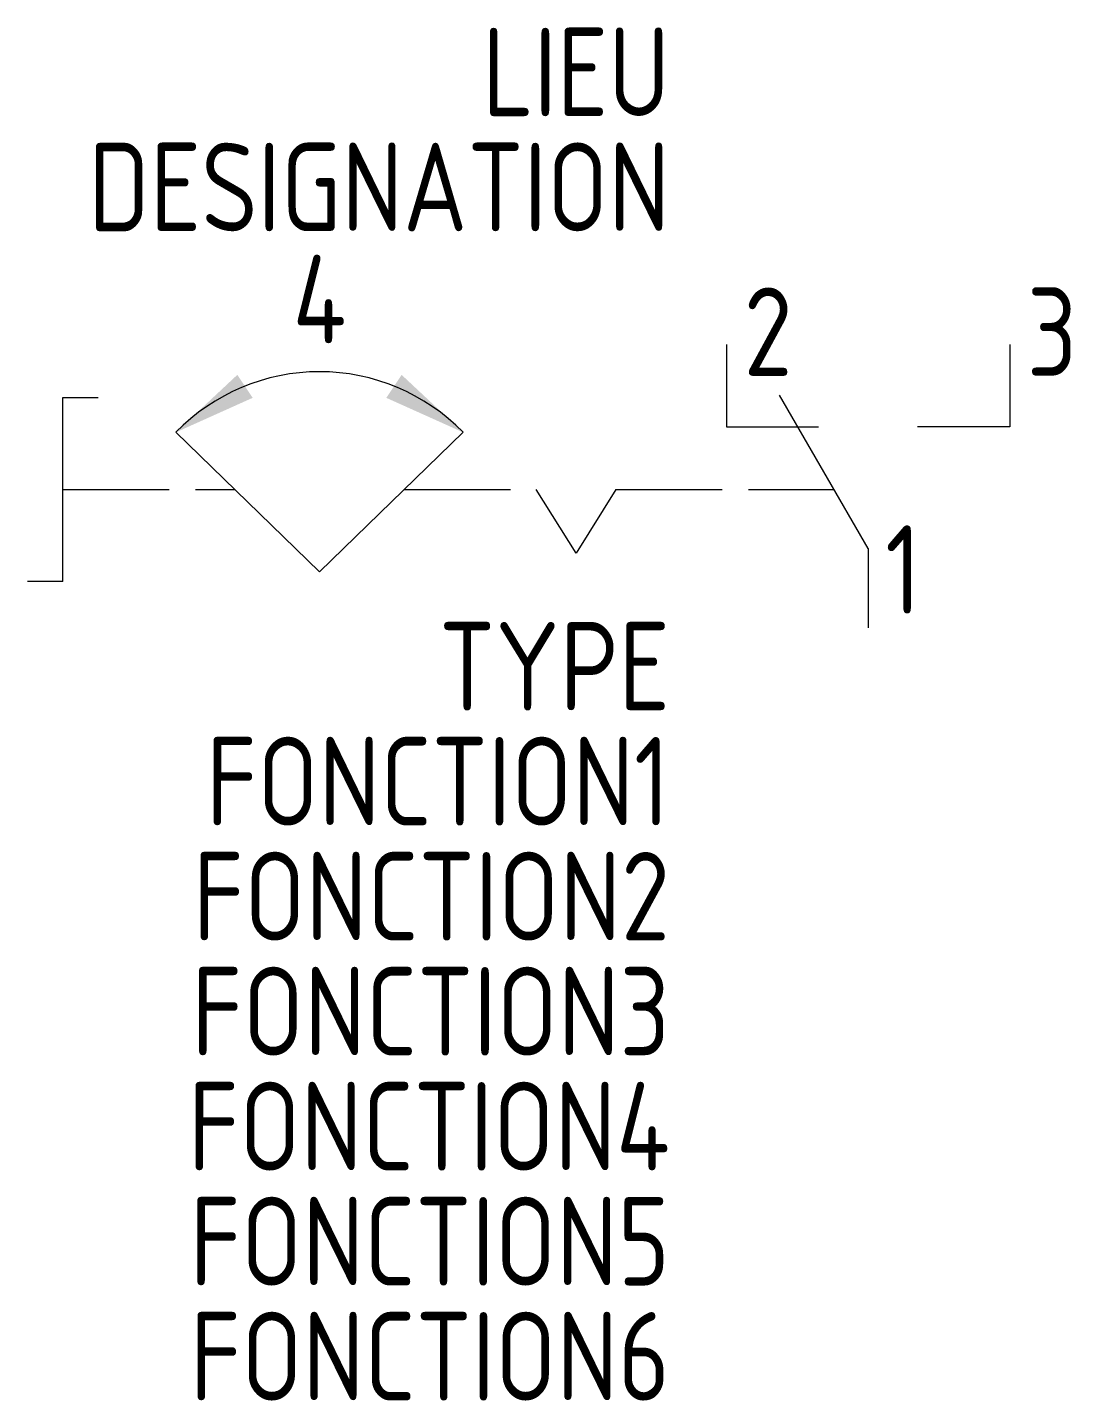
# Model space of a CAD drawing. Header units: millimetres. Extents: x -19.8 to 9.7, y -29.8 to 9.
import ezdxf
from ezdxf.enums import TextEntityAlignment as Align

# ---------------------------------------------------------------- set-up
doc = ezdxf.new("R2010")
doc.units = ezdxf.units.MM
doc.linetypes.add('ACAD_ISO02W100', pattern=[15, 12, -3])
for name, color, linetype in [('SYMB_FIL', 3, 'Continuous'), ('SYMB_FIL_FIN', 1, 'Continuous'), ('SYMB_LIAISON', 1, 'ACAD_ISO02W100'), ('SYMB_TXT_CONTACT', 2, 'Continuous'), ('SYMB_TXT_NOM', 3, 'Continuous')]:
    doc.layers.add(name, color=color, linetype=linetype)
doc.styles.add('NET2_5', font='isocp.shx', dxfattribs={"width": 0.9, "height": 2.5})

msp = doc.modelspace()

# ---------------------------------------------------------------- linework, layer by layer
at = {"layer": 'SYMB_FIL'}
for p, q in [((0, 0), (0, -2.32)), ((8, 0), (8, -2.32)), ((-18.75, -6.695), (-18.75, -1.495)), ((-18.75, -1.495), (-17.75, -1.495)), ((4, -5.76), (1.5, -1.43)), ((0, -2.32), (2.6, -2.32)), ((8, -2.32), (5.4, -2.32)), ((4, -5.76), (4, -8)), ((-18.75, -6.695), (-19.75, -6.695))]:
    msp.add_line(p, q, dxfattribs=at)
at = {"layer": 'SYMB_FIL', "color": 1}
msp.add_arc((-11.5, -6.424), 5.659, 44.2297, 135.7703, dxfattribs=at)
for points in [[(-13.821, -0.853), (-13.388, -1.503), (-15.555, -2.477)], [(-9.179, -0.853), (-9.612, -1.503), (-7.445, -2.477)]]:
    msp.add_solid(points, dxfattribs=at)
at = {"layer": 'SYMB_FIL_FIN'}
for p, q in [((-15.555, -2.477), (-11.5, -6.424)), ((-7.445, -2.477), (-11.5, -6.424)), ((-4.25, -5.895), (-5.375, -4.095)), ((-3.125, -4.095), (-4.25, -5.895))]:
    msp.add_line(p, q, dxfattribs=at)
at = {"layer": 'SYMB_LIAISON', "ltscale": 0.25}
for p, q in [((-18.75, -4.095), (-13.893, -4.095)), ((-9.107, -4.095), (-5.375, -4.095)), ((-3.125, -4.095), (3.039, -4.095))]:
    msp.add_line(p, q, dxfattribs=at)

# ---------------------------------------------------------------- texts
at = {"layer": 'SYMB_TXT_CONTACT', "style": 'NET2_5', "width": 0.9, "flags": 8}
msp.add_attdef('4', text='MANU-AUTO', height=2.5, dxfattribs=at).set_placement((-11.5, 0.035), align=Align.CENTER)
for tag, p, s in [('2', (0.485, -0.885), '12'), ('3', (8.485, -0.885), '14'), ('1', (4.485, -7.605), '11')]:
    msp.add_attdef(tag, p, s, height=2.5, dxfattribs=at)
at = {"layer": 'SYMB_TXT_NOM', "style": 'NET2_5', "width": 0.9, "flags": 8}
for tag, text, p in [('LIEU', '', (-1.6, 6.455)), ('DESIGNATION', 'S?', (-1.6, 3.205)), ('TYPE', '', (-1.6, -10.338)), ('FONCTION1', '', (-1.6, -13.588)), ('FONCTION2', '', (-1.6, -16.838)), ('FONCTION3', '', (-1.6, -20.088)), ('FONCTION4', '', (-1.6, -23.338)), ('FONCTION5', '', (-1.6, -26.588)), ('FONCTION6', '', (-1.6, -29.838))]:
    msp.add_attdef(tag, text=text, height=2.5, dxfattribs=at).set_placement(p, align=Align.RIGHT)

doc.saveas('drawing.dxf')
